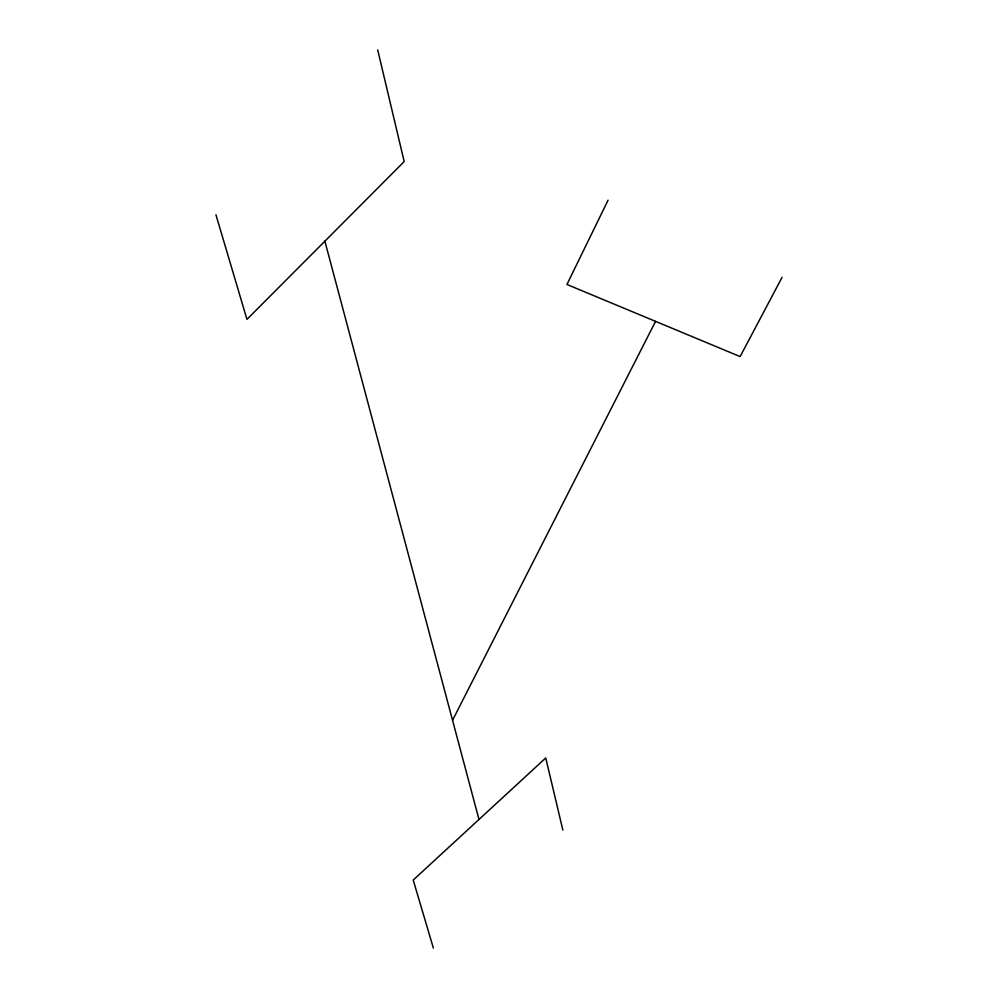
<?xml version="1.0" encoding="UTF-8"?>
<svg xmlns="http://www.w3.org/2000/svg" width="998" height="998" viewBox="0 0 998 998"><rect width="100%" height="100%" fill="white"/><g stroke="black" fill="none" stroke-linecap="round" stroke-linejoin="round"><path stroke-width="1.5" d="M608.069 200.186L566.951 284.467L740.117 356.585L782.058 277.369M452.543 720.269L655.561 321.368M215.942 214.77L246.955 319.372L404.19 161.576L377.693 49.9M433.382 948.1L413.209 880.061L545.744 757.969L562.86 830.087M324.874 241.179L478.978 819.47"/></g></svg>
